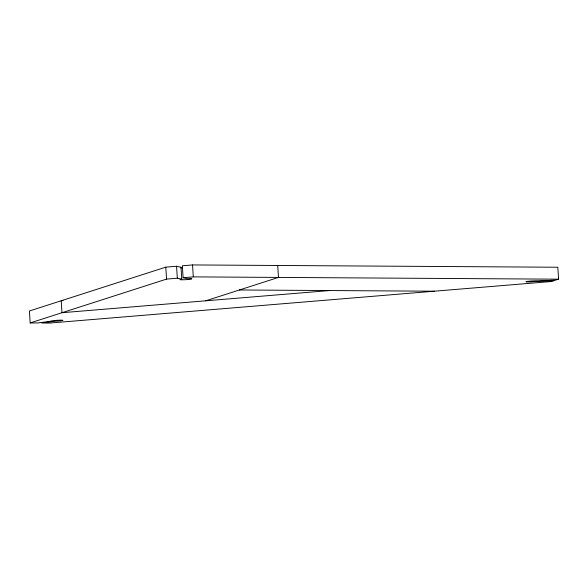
<?xml version="1.0" encoding="UTF-8"?>
<svg xmlns="http://www.w3.org/2000/svg" width="588" height="588" viewBox="0 0 588 588"><rect width="100%" height="100%" fill="white"/><g stroke="black" fill="none" stroke-linecap="round" stroke-linejoin="round"><path stroke-width="0.88" d="M181.78 279.197L181.008 267.253L176.562 266.261L165.787 267.15L29.4 310.993L30.172 322.937L37.581 322.981L51.2 321.195A5.983 0.419 -3.7 0 1 56.632 320.328A5.983 0.419 -3.7 0 1 62.945 320.386A5.983 0.419 -3.7 0 1 55.323 321.232L41.799 323.01L49.642 323.062L551.331 281.52L554.094 280.63L536.013 281.424A5.983 0.419 -3.7 0 1 526.921 281.939A5.983 0.419 -3.7 0 1 529.501 281.152A5.983 0.419 -3.7 0 1 537.704 280.91L555.675 280.123L558.6 279.182L557.828 267.239L192.526 264.938L182.346 265.783L183.118 277.727L187.579 278.719A5.983 0.419 -3.7 0 1 191.247 279.072A5.983 0.419 -3.7 0 1 182.353 279.8A5.983 0.419 -3.7 0 1 181.78 279.197L177.333 278.205L166.558 279.102L30.172 322.937M205.704 300.813L278.484 277.418L277.712 265.475M183.118 277.727L193.298 276.882L558.6 279.182M63.034 300.615L61.203 300.769L61.975 312.713L329.684 290.546M239.412 289.98L434.341 291.207M192.526 264.938L193.298 276.882M176.562 266.261L177.333 278.205M165.787 267.15L166.558 279.102M182.015 267.841A5.983 0.419 -3.7 0 1 180.803 267.856"/></g></svg>
